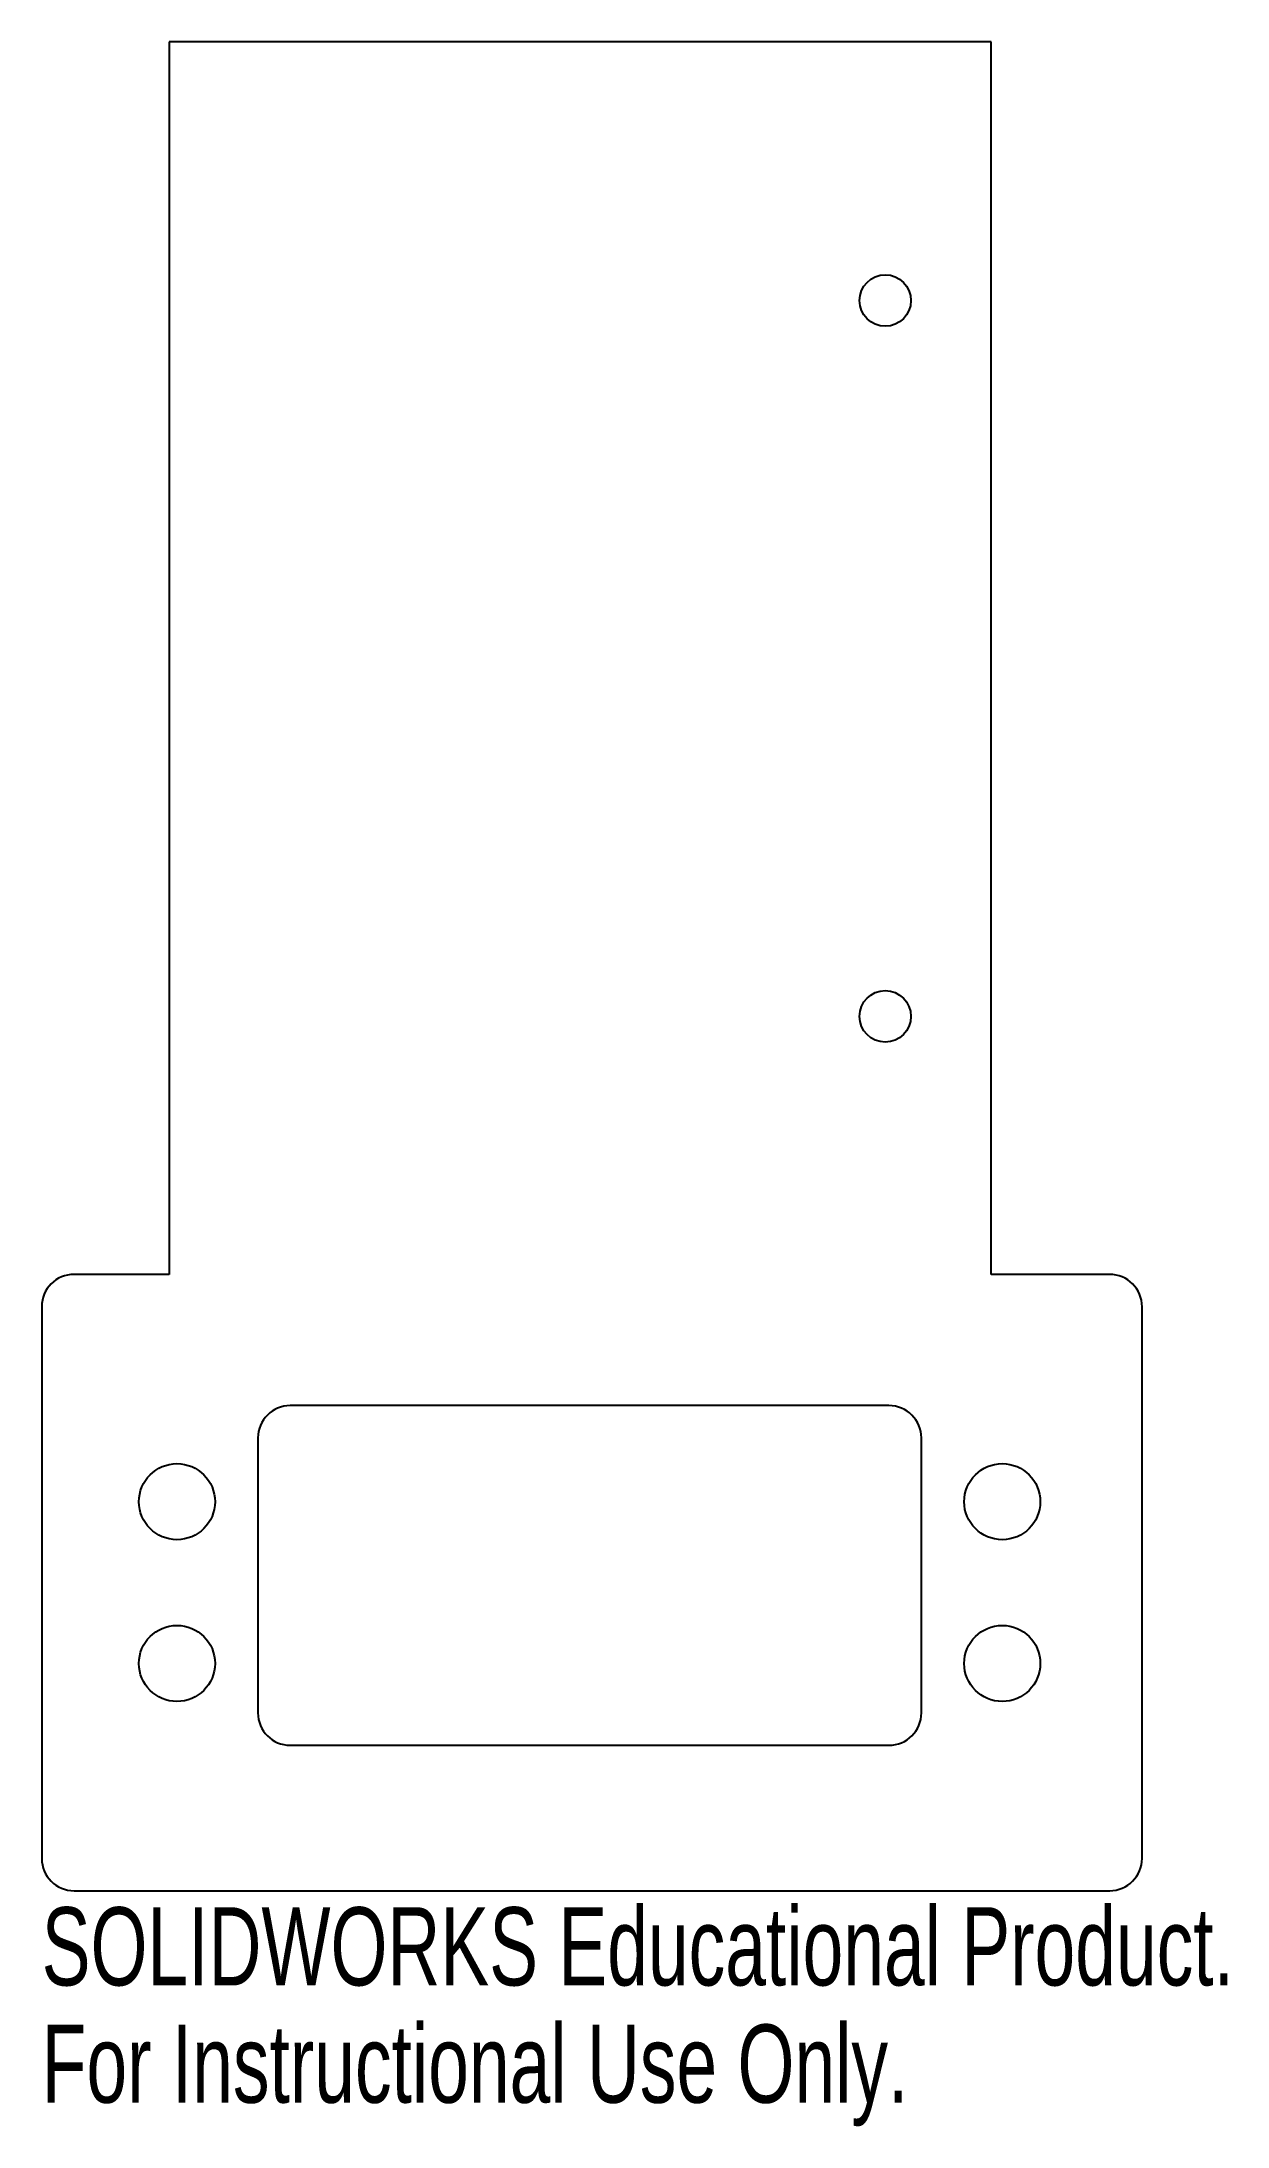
# Model space of a CAD drawing. Header units: millimetres. Extents: x -34 to 39, y -34 to 95.
import ezdxf

# ---------------------------------------------------------------- set-up
doc = ezdxf.new("R2010")
doc.units = ezdxf.units.MM
doc.styles.add('SLDTEXTSTYLE0', font='TXT', dxfattribs={"width": 0.7})

msp = doc.modelspace()

# ---------------------------------------------------------------- linework, layer by layer
at = {"color": 7, "linetype": 'Continuous', "lineweight": 25}
for p, q in [((24.68, 95.25), (-26.12, 95.25)), ((-26.12, 95.25), (-26.12, 19.05)), ((24.68, 19.05), (24.68, 95.25)), ((-26.12, 19.05), (-32, 19.05)), ((32, 19.05), (24.68, 19.05)), ((-34, 17.05), (-34, -17.05)), ((34, -17.05), (34, 17.05)), ((18.36, 10.94), (-18.64, 10.94)), ((-20.64, 8.94), (-20.64, -8.06)), ((20.36, -8.06), (20.36, 8.94)), ((-18.64, -10.06), (18.36, -10.06)), ((-32, -19.05), (32, -19.05))]:
    msp.add_line(p, q, dxfattribs=at)
for centre, radius in [((18.13, 79.25), 1.59), ((18.13, 35), 1.59), ((-25.64, 5), 2.35), ((25.36, 5), 2.35), ((-25.64, -5), 2.35), ((25.36, -5), 2.35)]:
    msp.add_circle(centre, radius, dxfattribs=at)
for centre, start, end in [((-32, 17.05), 90, 180), ((32, 17.05), 0, 90), ((-18.64, 8.94), 90, 180), ((18.36, 8.94), 0, 90), ((-18.64, -8.06), 180, 270), ((18.36, -8.06), 270, 0), ((-32, -17.05), 180, 270), ((32, -17.05), 270, 0)]:
    msp.add_arc(centre, 2, start, end, dxfattribs=at)

# ---------------------------------------------------------------- texts
at = {"color": 7, "linetype": 'Continuous', "char_height": 4.8336, "attachment_point": 1, "style": 'SLDTEXTSTYLE0'}
for s, insert in [('SOLIDWORKS Educational Product.', (-34, -20.07)), ('For Instructional Use Only.', (-34, -27.32))]:
    msp.add_mtext(s, dxfattribs=dict(at, insert=insert))

doc.saveas('drawing.dxf')
